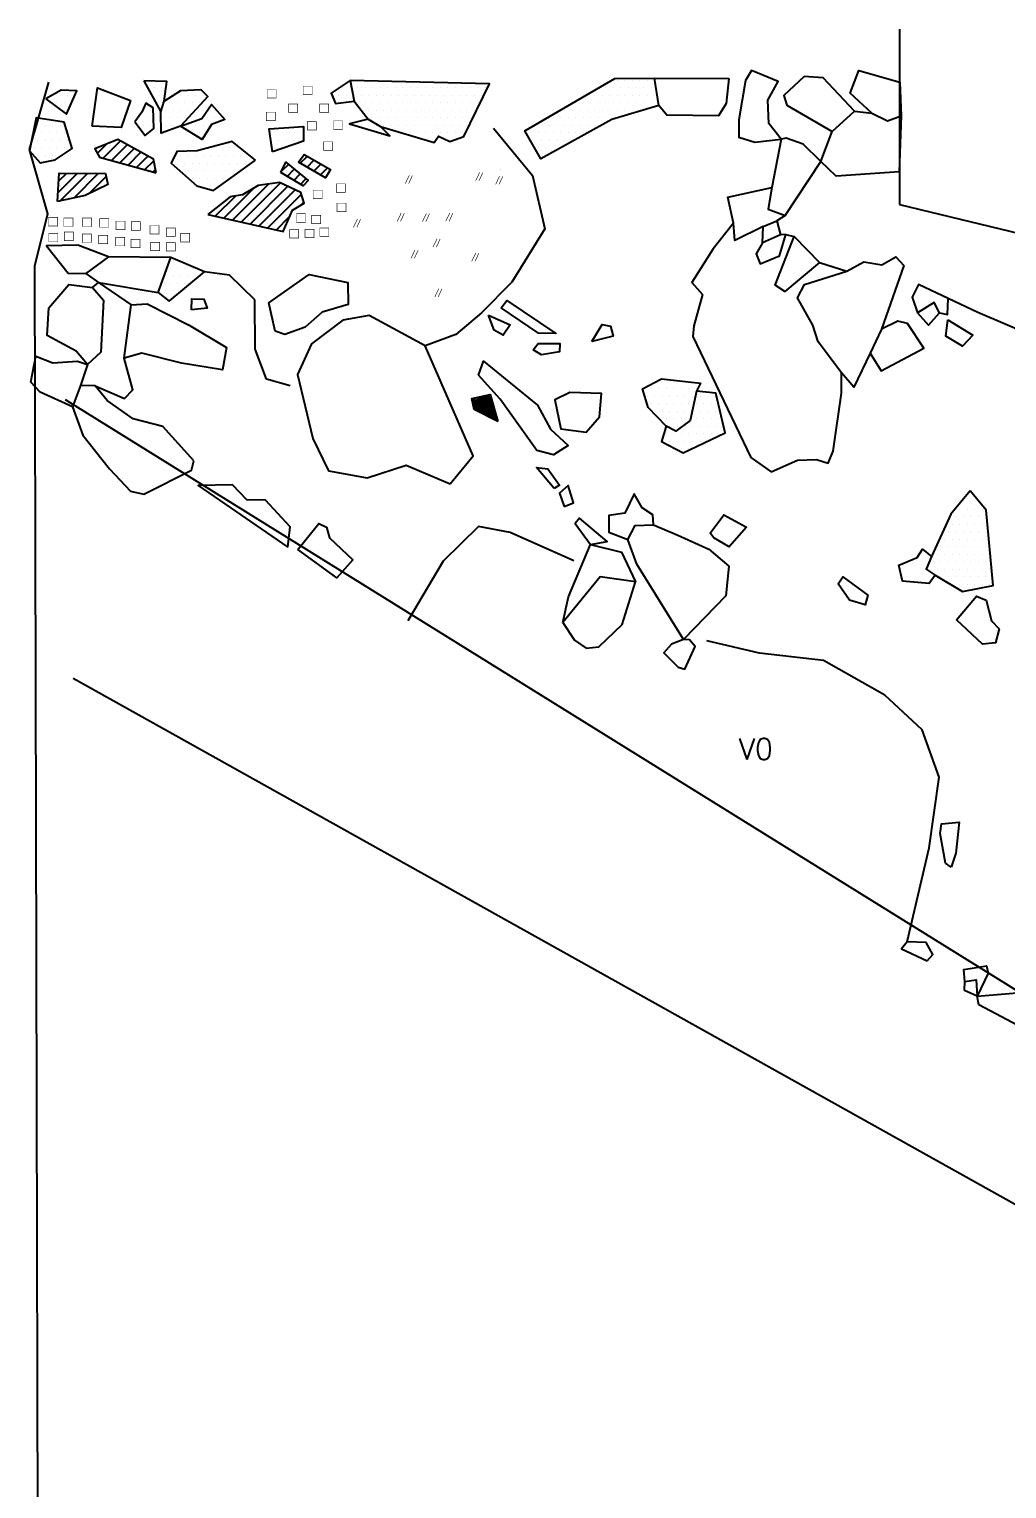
# Model space of a CAD drawing. Header units: metres. Extents: x 3.92 to 6.4, y -23.3 to -18.92.
# Drawn here: x 3.923 to 5.547, y -21.34 to -18.915 of the extents above; entities that cross this region are included whole.
import ezdxf

# ---------------------------------------------------------------- set-up
doc = ezdxf.new("R2010")
doc.units = ezdxf.units.M
doc.header["$LTSCALE"] = 25
doc.header["$MEASUREMENT"] = 0
doc.linetypes.add('GESTRICHELT', pattern=[0.75, 0.5, -0.25])
doc.linetypes.add('STRICHPUNKTX2', pattern=[2, 1, -0.5, 0, -0.5])
doc.layers.get('0').update_dxf_attribs({"linetype": 'CONTINUOUS'})
for name, color, linetype in [('BEFUND', 1, 'CONTINUOUS'), ('BEFUND_UNSICHER', 1, 'GESTRICHELT'), ('BEFUNDSCHRAFF', 1, 'CONTINUOUS'), ('FEUER', 1, 'CONTINUOUS'), ('GRABUNGSGRENZE', 3, 'STRICHPUNKTX2'), ('KNOCHEN', 2, 'CONTINUOUS'), ('KNOCHENSCHRAFF', 2, 'CONTINUOUS'), ('STEINE', 4, 'CONTINUOUS'), ('STEINESCHRAFF', 4, 'CONTINUOUS')]:
    doc.layers.add(name, color=color, linetype=linetype)
doc.styles.get("Standard").update_dxf_attribs({"font": 'txt.shx'})

# ---------------------------------------------------------------- blocks, each defined once
blk = doc.blocks.new('HK')
at = {"layer": 'FEUER', "const_width": 0.1}
for points in [[(-0.66, -1.37), (0, 0)], [(0.52, -0.03), (-0.1, -1.37)]]:
    blk.add_lwpolyline(points, dxfattribs=at)
blk = doc.blocks.new('RL')
at = {"layer": 'FEUER', "const_width": 0.1}
blk.add_lwpolyline([(0, -1.4), (0, 0), (1.5, 0), (1.5, -1.4), (0, -1.4)], dxfattribs=at)
blk = doc.blocks.new('*X3')
at = {"color": 0}
for p, q in [((465.88, -1953.13), (466.2, -1952.81)), ((465.94, -1953.42), (466.65, -1952.71)), ((466.01, -1953.71), (467.1, -1952.62)), ((466.07, -1954.01), (467.55, -1952.52)), ((466.13, -1954.3), (468, -1952.42)), ((466.19, -1954.59), (468.45, -1952.33)), ((466.37, -1954.76), (468.9, -1952.23)), ((466.6, -1954.88), (468.98, -1952.5)), ((466.84, -1955), (469.06, -1952.78)), ((467.07, -1955.12), (469.14, -1953.06)), ((467.31, -1955.24), (469.21, -1953.33)), ((467.54, -1955.36), (469.29, -1953.61)), ((467.77, -1955.48), (469.37, -1953.89)), ((468.01, -1955.6), (469.45, -1954.16)), ((468.24, -1955.72), (469.52, -1954.44)), ((468.48, -1955.84), (469.6, -1954.72)), ((468.71, -1955.96), (469.68, -1954.99)), ((468.94, -1956.08), (469.75, -1955.27)), ((469.18, -1956.2), (469.83, -1955.55)), ((469.41, -1956.32), (469.91, -1955.82)), ((469.65, -1956.44), (469.98, -1956.1)), ((469.88, -1956.56), (470.06, -1956.38)), ((470.11, -1956.68), (470.14, -1956.65))]:
    blk.add_line(p, q, dxfattribs=at)
blk = doc.blocks.new('*X4')
at = {"color": 0}
for p, q in [((403.63, -1912.14), (405.16, -1910.61)), ((404.59, -1912.96), (407.47, -1910.07)), ((405.97, -1913.34), (408.61, -1910.7)), ((407.36, -1913.72), (409.74, -1911.33)), ((408.75, -1914.09), (410.88, -1911.96)), ((410.14, -1914.47), (412.02, -1912.6)), ((437.35, -1913.78), (438.48, -1912.65)), ((397.1, -1918.68), (400.34, -1915.44)), ((397.21, -1916.79), (398.58, -1915.43)), ((397.49, -1920.05), (402.09, -1915.45)), ((399.77, -1919.54), (403.85, -1915.46)), ((411.53, -1914.85), (413.01, -1913.37)), ((412.92, -1915.23), (413.31, -1914.84)), ((434.25, -1915.11), (435.38, -1913.99)), ((435.16, -1915.97), (436.35, -1914.78)), ((436.27, -1916.63), (437.32, -1915.57)), ((438.47, -1914.43), (439.61, -1913.29)), ((439.59, -1915.08), (440.74, -1913.92)), ((440.71, -1915.73), (441.87, -1914.56)), ((402.26, -1918.81), (405.11, -1915.97)), ((424.67, -1922.92), (429.77, -1917.83)), ((426.12, -1923.25), (432.14, -1917.23)), ((427.56, -1923.57), (434.07, -1917.06)), ((429, -1923.9), (435.28, -1917.62)), ((437.37, -1917.29), (438.3, -1916.37)), ((423.23, -1922.59), (426.62, -1919.21)), ((430.44, -1924.23), (436.49, -1918.18)), ((431.88, -1924.55), (437.53, -1918.91)), ((437.49, -1920.71), (437.93, -1920.27)), ((433.32, -1924.88), (435.63, -1922.57))]:
    blk.add_line(p, q, dxfattribs=at)
blk = doc.blocks.new('*X6')
at = {"color": 0}
for p, q in [((490, -1900), (490, -1900)), ((491.25, -1900), (491.25, -1900)), ((492.5, -1900), (492.5, -1900)), ((493.75, -1900), (493.75, -1900)), ((495, -1900), (495, -1900)), ((396.25, -1902.5), (396.25, -1902.5)), ((397.5, -1902.5), (397.5, -1902.5)), ((398.75, -1902.5), (398.75, -1902.5)), ((413.125, -1901.25), (413.125, -1901.25)), ((413.75, -1902.5), (413.75, -1902.5)), ((414.375, -1901.25), (414.375, -1901.25)), ((417.5, -1902.5), (417.5, -1902.5)), ((418.75, -1902.5), (418.75, -1902.5)), ((420, -1902.5), (420, -1902.5)), ((421.25, -1902.5), (421.25, -1902.5)), ((443.75, -1902.5), (443.75, -1902.5)), ((444.375, -1901.25), (444.375, -1901.25)), ((445, -1902.5), (445, -1902.5)), ((445.625, -1901.25), (445.625, -1901.25)), ((446.25, -1902.5), (446.25, -1902.5)), ((446.875, -1901.25), (446.875, -1901.25)), ((447.5, -1902.5), (447.5, -1902.5)), ((448.125, -1901.25), (448.125, -1901.25)), ((448.75, -1902.5), (448.75, -1902.5)), ((449.375, -1901.25), (449.375, -1901.25)), ((450, -1902.5), (450, -1902.5)), ((450.625, -1901.25), (450.625, -1901.25)), ((451.25, -1902.5), (451.25, -1902.5)), ((451.875, -1901.25), (451.875, -1901.25)), ((452.5, -1902.5), (452.5, -1902.5)), ((453.125, -1901.25), (453.125, -1901.25)), ((453.75, -1902.5), (453.75, -1902.5)), ((454.375, -1901.25), (454.375, -1901.25)), ((455, -1902.5), (455, -1902.5)), ((455.625, -1901.25), (455.625, -1901.25)), ((456.25, -1902.5), (456.25, -1902.5)), ((456.875, -1901.25), (456.875, -1901.25)), ((457.5, -1902.5), (457.5, -1902.5)), ((458.125, -1901.25), (458.125, -1901.25)), ((458.75, -1902.5), (458.75, -1902.5)), ((459.375, -1901.25), (459.375, -1901.25)), ((460, -1902.5), (460, -1902.5)), ((460.625, -1901.25), (460.625, -1901.25)), ((461.25, -1902.5), (461.25, -1902.5)), ((461.875, -1901.25), (461.875, -1901.25)), ((462.5, -1902.5), (462.5, -1902.5)), ((463.125, -1901.25), (463.125, -1901.25)), ((463.75, -1902.5), (463.75, -1902.5)), ((464.375, -1901.25), (464.375, -1901.25)), ((465, -1902.5), (465, -1902.5)), ((465.625, -1901.25), (465.625, -1901.25)), ((466.25, -1902.5), (466.25, -1902.5)), ((466.875, -1901.25), (466.875, -1901.25)), ((467.5, -1902.5), (467.5, -1902.5)), ((468.125, -1901.25), (468.125, -1901.25)), ((485, -1902.5), (485, -1902.5)), ((486.25, -1902.5), (486.25, -1902.5)), ((487.5, -1902.5), (487.5, -1902.5)), ((488.125, -1901.25), (488.125, -1901.25)), ((488.75, -1902.5), (488.75, -1902.5)), ((489.375, -1901.25), (489.375, -1901.25)), ((490, -1902.5), (490, -1902.5)), ((490.625, -1901.25), (490.625, -1901.25)), ((491.25, -1902.5), (491.25, -1902.5)), ((491.875, -1901.25), (491.875, -1901.25)), ((492.5, -1902.5), (492.5, -1902.5)), ((493.125, -1901.25), (493.125, -1901.25)), ((493.75, -1902.5), (493.75, -1902.5)), ((494.375, -1901.25), (494.375, -1901.25)), ((495, -1902.5), (495, -1902.5)), ((495.625, -1901.25), (495.625, -1901.25)), ((496.25, -1902.5), (496.25, -1902.5)), ((396.875, -1903.75), (396.875, -1903.75)), ((398.125, -1903.75), (398.125, -1903.75)), ((398.75, -1905), (398.75, -1905)), ((411.25, -1905), (411.25, -1905)), ((412.5, -1905), (412.5, -1905)), ((414.375, -1903.75), (414.375, -1903.75)), ((415, -1905), (415, -1905)), ((415.625, -1903.75), (415.625, -1903.75)), ((416.25, -1905), (416.25, -1905)), ((416.875, -1903.75), (416.875, -1903.75)), ((417.5, -1905), (417.5, -1905)), ((418.125, -1903.75), (418.125, -1903.75)), ((418.75, -1905), (418.75, -1905)), ((419.375, -1903.75), (419.375, -1903.75)), ((420.625, -1903.75), (420.625, -1903.75)), ((422.5, -1905), (422.5, -1905)), ((446.875, -1903.75), (446.875, -1903.75)), ((448.125, -1903.75), (448.125, -1903.75)), ((448.75, -1905), (448.75, -1905)), ((449.375, -1903.75), (449.375, -1903.75)), ((450, -1905), (450, -1905)), ((450.625, -1903.75), (450.625, -1903.75)), ((451.25, -1905), (451.25, -1905)), ((451.875, -1903.75), (451.875, -1903.75)), ((452.5, -1905), (452.5, -1905)), ((453.125, -1903.75), (453.125, -1903.75)), ((453.75, -1905), (453.75, -1905)), ((454.375, -1903.75), (454.375, -1903.75)), ((455, -1905), (455, -1905)), ((455.625, -1903.75), (455.625, -1903.75)), ((456.25, -1905), (456.25, -1905)), ((456.875, -1903.75), (456.875, -1903.75)), ((457.5, -1905), (457.5, -1905)), ((458.125, -1903.75), (458.125, -1903.75)), ((458.75, -1905), (458.75, -1905)), ((459.375, -1903.75), (459.375, -1903.75)), ((460, -1905), (460, -1905)), ((460.625, -1903.75), (460.625, -1903.75)), ((461.25, -1905), (461.25, -1905)), ((461.875, -1903.75), (461.875, -1903.75)), ((462.5, -1905), (462.5, -1905)), ((463.125, -1903.75), (463.125, -1903.75)), ((463.75, -1905), (463.75, -1905)), ((464.375, -1903.75), (464.375, -1903.75)), ((465, -1905), (465, -1905)), ((465.625, -1903.75), (465.625, -1903.75)), ((466.25, -1905), (466.25, -1905)), ((466.875, -1903.75), (466.875, -1903.75)), ((481.25, -1905), (481.25, -1905)), ((482.5, -1905), (482.5, -1905)), ((483.125, -1903.75), (483.125, -1903.75)), ((483.75, -1905), (483.75, -1905)), ((484.375, -1903.75), (484.375, -1903.75)), ((485, -1905), (485, -1905)), ((485.625, -1903.75), (485.625, -1903.75)), ((486.25, -1905), (486.25, -1905)), ((486.875, -1903.75), (486.875, -1903.75)), ((487.5, -1905), (487.5, -1905)), ((488.125, -1903.75), (488.125, -1903.75)), ((488.75, -1905), (488.75, -1905)), ((489.375, -1903.75), (489.375, -1903.75)), ((490, -1905), (490, -1905)), ((490.625, -1903.75), (490.625, -1903.75)), ((491.25, -1905), (491.25, -1905)), ((491.875, -1903.75), (491.875, -1903.75)), ((492.5, -1905), (492.5, -1905)), ((493.125, -1903.75), (493.125, -1903.75)), ((493.75, -1905), (493.75, -1905)), ((494.375, -1903.75), (494.375, -1903.75)), ((495.625, -1903.75), (495.625, -1903.75)), ((393.75, -1907.5), (393.75, -1907.5)), ((395, -1907.5), (395, -1907.5)), ((396.25, -1907.5), (396.25, -1907.5)), ((397.5, -1907.5), (397.5, -1907.5)), ((410.625, -1906.25), (410.625, -1906.25)), ((411.25, -1907.5), (411.25, -1907.5)), ((411.875, -1906.25), (411.875, -1906.25)), ((412.5, -1907.5), (412.5, -1907.5)), ((414.375, -1906.25), (414.375, -1906.25)), ((415, -1907.5), (415, -1907.5)), ((415.625, -1906.25), (415.625, -1906.25)), ((416.25, -1907.5), (416.25, -1907.5)), ((416.875, -1906.25), (416.875, -1906.25)), ((417.5, -1907.5), (417.5, -1907.5)), ((418.125, -1906.25), (418.125, -1906.25)), ((418.75, -1907.5), (418.75, -1907.5)), ((420, -1907.5), (420, -1907.5)), ((421.25, -1907.5), (421.25, -1907.5)), ((421.875, -1906.25), (421.875, -1906.25)), ((423.125, -1906.25), (423.125, -1906.25)), ((424.375, -1906.25), (424.375, -1906.25)), ((447.5, -1907.5), (447.5, -1907.5)), ((448.75, -1907.5), (448.75, -1907.5)), ((449.375, -1906.25), (449.375, -1906.25)), ((450, -1907.5), (450, -1907.5)), ((450.625, -1906.25), (450.625, -1906.25)), ((451.25, -1907.5), (451.25, -1907.5)), ((451.875, -1906.25), (451.875, -1906.25)), ((452.5, -1907.5), (452.5, -1907.5)), ((453.125, -1906.25), (453.125, -1906.25)), ((453.75, -1907.5), (453.75, -1907.5)), ((454.375, -1906.25), (454.375, -1906.25)), ((455, -1907.5), (455, -1907.5)), ((455.625, -1906.25), (455.625, -1906.25)), ((456.25, -1907.5), (456.25, -1907.5)), ((456.875, -1906.25), (456.875, -1906.25)), ((457.5, -1907.5), (457.5, -1907.5)), ((458.125, -1906.25), (458.125, -1906.25)), ((458.75, -1907.5), (458.75, -1907.5)), ((459.375, -1906.25), (459.375, -1906.25)), ((460, -1907.5), (460, -1907.5)), ((460.625, -1906.25), (460.625, -1906.25)), ((461.25, -1907.5), (461.25, -1907.5)), ((461.875, -1906.25), (461.875, -1906.25)), ((462.5, -1907.5), (462.5, -1907.5)), ((463.125, -1906.25), (463.125, -1906.25)), ((463.75, -1907.5), (463.75, -1907.5)), ((464.375, -1906.25), (464.375, -1906.25)), ((465, -1907.5), (465, -1907.5)), ((465.625, -1906.25), (465.625, -1906.25)), ((476.25, -1907.5), (476.25, -1907.5)), ((477.5, -1907.5), (477.5, -1907.5)), ((478.75, -1907.5), (478.75, -1907.5)), ((479.375, -1906.25), (479.375, -1906.25)), ((480, -1907.5), (480, -1907.5)), ((480.625, -1906.25), (480.625, -1906.25)), ((481.25, -1907.5), (481.25, -1907.5)), ((481.875, -1906.25), (481.875, -1906.25)), ((482.5, -1907.5), (482.5, -1907.5)), ((483.125, -1906.25), (483.125, -1906.25)), ((483.75, -1907.5), (483.75, -1907.5)), ((484.375, -1906.25), (484.375, -1906.25)), ((485, -1907.5), (485, -1907.5)), ((485.625, -1906.25), (485.625, -1906.25)), ((486.25, -1907.5), (486.25, -1907.5)), ((486.875, -1906.25), (486.875, -1906.25)), ((488.125, -1906.25), (488.125, -1906.25)), ((489.375, -1906.25), (489.375, -1906.25)), ((393.125, -1908.75), (393.125, -1908.75)), ((393.75, -1910), (393.75, -1910)), ((394.375, -1908.75), (394.375, -1908.75)), ((395, -1910), (395, -1910)), ((395.625, -1908.75), (395.625, -1908.75)), ((396.25, -1910), (396.25, -1910)), ((396.875, -1908.75), (396.875, -1908.75)), ((397.5, -1910), (397.5, -1910)), ((398.125, -1908.75), (398.125, -1908.75)), ((398.75, -1910), (398.75, -1910)), ((411.875, -1908.75), (411.875, -1908.75)), ((414.375, -1908.75), (414.375, -1908.75)), ((419.375, -1908.75), (419.375, -1908.75)), ((420.625, -1908.75), (420.625, -1908.75)), ((432.5, -1910), (432.5, -1910)), ((433.125, -1908.75), (433.125, -1908.75)), ((433.75, -1910), (433.75, -1910)), ((434.375, -1908.75), (434.375, -1908.75)), ((435, -1910), (435, -1910)), ((435.625, -1908.75), (435.625, -1908.75)), ((436.25, -1910), (436.25, -1910)), ((436.875, -1908.75), (436.875, -1908.75)), ((437.5, -1910), (437.5, -1910)), ((454.375, -1908.75), (454.375, -1908.75)), ((455.625, -1908.75), (455.625, -1908.75)), ((456.875, -1908.75), (456.875, -1908.75)), ((458.125, -1908.75), (458.125, -1908.75)), ((458.75, -1910), (458.75, -1910)), ((459.375, -1908.75), (459.375, -1908.75)), ((460.625, -1908.75), (460.625, -1908.75)), ((461.875, -1908.75), (461.875, -1908.75)), ((462.5, -1910), (462.5, -1910)), ((463.125, -1908.75), (463.125, -1908.75)), ((464.375, -1908.75), (464.375, -1908.75)), ((475.625, -1908.75), (475.625, -1908.75)), ((476.25, -1910), (476.25, -1910)), ((476.875, -1908.75), (476.875, -1908.75)), ((477.5, -1910), (477.5, -1910)), ((478.125, -1908.75), (478.125, -1908.75)), ((478.75, -1910), (478.75, -1910)), ((479.375, -1908.75), (479.375, -1908.75)), ((480, -1910), (480, -1910)), ((480.625, -1908.75), (480.625, -1908.75)), ((481.25, -1910), (481.25, -1910)), ((481.875, -1908.75), (481.875, -1908.75)), ((482.5, -1910), (482.5, -1910)), ((483.125, -1908.75), (483.125, -1908.75)), ((484.375, -1908.75), (484.375, -1908.75)), ((393.125, -1911.25), (393.125, -1911.25)), ((393.75, -1912.5), (393.75, -1912.5)), ((394.375, -1911.25), (394.375, -1911.25)), ((395, -1912.5), (395, -1912.5)), ((395.625, -1911.25), (395.625, -1911.25)), ((396.25, -1912.5), (396.25, -1912.5)), ((396.875, -1911.25), (396.875, -1911.25)), ((397.5, -1912.5), (397.5, -1912.5)), ((398.125, -1911.25), (398.125, -1911.25)), ((399.375, -1911.25), (399.375, -1911.25)), ((404.375, -1911.25), (404.375, -1911.25)), ((405, -1912.5), (405, -1912.5)), ((405.625, -1911.25), (405.625, -1911.25)), ((406.25, -1912.5), (406.25, -1912.5)), ((406.875, -1911.25), (406.875, -1911.25)), ((407.5, -1912.5), (407.5, -1912.5)), ((408.125, -1911.25), (408.125, -1911.25)), ((408.75, -1912.5), (408.75, -1912.5)), ((409.375, -1911.25), (409.375, -1911.25)), ((410, -1912.5), (410, -1912.5)), ((411.25, -1912.5), (411.25, -1912.5)), ((417.5, -1912.5), (417.5, -1912.5)), ((418.75, -1912.5), (418.75, -1912.5)), ((420, -1912.5), (420, -1912.5)), ((421.25, -1912.5), (421.25, -1912.5)), ((422.5, -1912.5), (422.5, -1912.5)), ((423.125, -1911.25), (423.125, -1911.25)), ((423.75, -1912.5), (423.75, -1912.5)), ((424.375, -1911.25), (424.375, -1911.25)), ((425, -1912.5), (425, -1912.5)), ((425.625, -1911.25), (425.625, -1911.25)), ((426.25, -1912.5), (426.25, -1912.5)), ((426.875, -1911.25), (426.875, -1911.25)), ((427.5, -1912.5), (427.5, -1912.5)), ((428.75, -1912.5), (428.75, -1912.5)), ((433.125, -1911.25), (433.125, -1911.25)), ((434.375, -1911.25), (434.375, -1911.25)), ((476.875, -1911.25), (476.875, -1911.25)), ((477.5, -1912.5), (477.5, -1912.5)), ((478.125, -1911.25), (478.125, -1911.25)), ((479.375, -1911.25), (479.375, -1911.25)), ((408.125, -1913.75), (408.125, -1913.75)), ((409.375, -1913.75), (409.375, -1913.75)), ((410.625, -1913.75), (410.625, -1913.75)), ((411.875, -1913.75), (411.875, -1913.75)), ((412.5, -1915), (412.5, -1915)), ((416.875, -1913.75), (416.875, -1913.75)), ((417.5, -1915), (417.5, -1915)), ((418.125, -1913.75), (418.125, -1913.75)), ((418.75, -1915), (418.75, -1915)), ((419.375, -1913.75), (419.375, -1913.75)), ((420, -1915), (420, -1915)), ((420.625, -1913.75), (420.625, -1913.75)), ((421.25, -1915), (421.25, -1915)), ((421.875, -1913.75), (421.875, -1913.75)), ((422.5, -1915), (422.5, -1915)), ((423.125, -1913.75), (423.125, -1913.75)), ((423.75, -1915), (423.75, -1915)), ((424.375, -1913.75), (424.375, -1913.75)), ((425, -1915), (425, -1915)), ((425.625, -1913.75), (425.625, -1913.75)), ((426.25, -1915), (426.25, -1915)), ((426.875, -1913.75), (426.875, -1913.75)), ((427.5, -1915), (427.5, -1915)), ((428.125, -1913.75), (428.125, -1913.75)), ((435, -1915), (435, -1915)), ((436.25, -1915), (436.25, -1915)), ((438.125, -1913.75), (438.125, -1913.75)), ((439.375, -1913.75), (439.375, -1913.75)), ((440, -1915), (440, -1915)), ((441.25, -1915), (441.25, -1915)), ((397.5, -1917.5), (397.5, -1917.5)), ((398.125, -1916.25), (398.125, -1916.25)), ((398.75, -1917.5), (398.75, -1917.5)), ((399.375, -1916.25), (399.375, -1916.25)), ((400, -1917.5), (400, -1917.5)), ((400.625, -1916.25), (400.625, -1916.25)), ((401.25, -1917.5), (401.25, -1917.5)), ((401.875, -1916.25), (401.875, -1916.25)), ((402.5, -1917.5), (402.5, -1917.5)), ((403.125, -1916.25), (403.125, -1916.25)), ((403.75, -1917.5), (403.75, -1917.5)), ((404.375, -1916.25), (404.375, -1916.25)), ((419.375, -1916.25), (419.375, -1916.25)), ((420.625, -1916.25), (420.625, -1916.25)), ((421.25, -1917.5), (421.25, -1917.5)), ((421.875, -1916.25), (421.875, -1916.25)), ((422.5, -1917.5), (422.5, -1917.5)), ((423.125, -1916.25), (423.125, -1916.25)), ((423.75, -1917.5), (423.75, -1917.5)), ((424.375, -1916.25), (424.375, -1916.25)), ((425.625, -1916.25), (425.625, -1916.25)), ((431.25, -1917.5), (431.25, -1917.5)), ((432.5, -1917.5), (432.5, -1917.5)), ((433.75, -1917.5), (433.75, -1917.5)), ((435, -1917.5), (435, -1917.5)), ((436.875, -1916.25), (436.875, -1916.25)), ((438.125, -1916.25), (438.125, -1916.25)), ((397.5, -1920), (397.5, -1920)), ((398.125, -1918.75), (398.125, -1918.75)), ((399.375, -1918.75), (399.375, -1918.75)), ((400.625, -1918.75), (400.625, -1918.75)), ((401.875, -1918.75), (401.875, -1918.75)), ((425, -1920), (425, -1920)), ((426.25, -1920), (426.25, -1920)), ((427.5, -1920), (427.5, -1920)), ((428.75, -1920), (428.75, -1920)), ((429.375, -1918.75), (429.375, -1918.75)), ((430, -1920), (430, -1920)), ((430.625, -1918.75), (430.625, -1918.75)), ((431.25, -1920), (431.25, -1920)), ((431.875, -1918.75), (431.875, -1918.75)), ((432.5, -1920), (432.5, -1920)), ((433.125, -1918.75), (433.125, -1918.75)), ((433.75, -1920), (433.75, -1920)), ((434.375, -1918.75), (434.375, -1918.75)), ((435, -1920), (435, -1920)), ((435.625, -1918.75), (435.625, -1918.75)), ((436.25, -1920), (436.25, -1920)), ((436.875, -1918.75), (436.875, -1918.75)), ((437.5, -1920), (437.5, -1920)), ((423.75, -1922.5), (423.75, -1922.5)), ((424.375, -1921.25), (424.375, -1921.25)), ((425, -1922.5), (425, -1922.5)), ((425.625, -1921.25), (425.625, -1921.25)), ((426.25, -1922.5), (426.25, -1922.5)), ((426.875, -1921.25), (426.875, -1921.25)), ((427.5, -1922.5), (427.5, -1922.5)), ((428.125, -1921.25), (428.125, -1921.25)), ((428.75, -1922.5), (428.75, -1922.5)), ((429.375, -1921.25), (429.375, -1921.25)), ((430, -1922.5), (430, -1922.5)), ((430.625, -1921.25), (430.625, -1921.25)), ((431.25, -1922.5), (431.25, -1922.5)), ((431.875, -1921.25), (431.875, -1921.25)), ((432.5, -1922.5), (432.5, -1922.5)), ((433.125, -1921.25), (433.125, -1921.25)), ((433.75, -1922.5), (433.75, -1922.5)), ((434.375, -1921.25), (434.375, -1921.25)), ((435, -1922.5), (435, -1922.5)), ((435.625, -1921.25), (435.625, -1921.25)), ((429.375, -1923.75), (429.375, -1923.75)), ((430.625, -1923.75), (430.625, -1923.75)), ((431.875, -1923.75), (431.875, -1923.75)), ((433.125, -1923.75), (433.125, -1923.75)), ((434.375, -1923.75), (434.375, -1923.75)), ((416.25, -1930), (416.25, -1930)), ((415, -1932.5), (415, -1932.5)), ((415.625, -1931.25), (415.625, -1931.25)), ((416.25, -1932.5), (416.25, -1932.5)), ((416.875, -1931.25), (416.875, -1931.25)), ((417.5, -1932.5), (417.5, -1932.5)), ((418.125, -1931.25), (418.125, -1931.25)), ((418.75, -1932.5), (418.75, -1932.5)), ((419.375, -1931.25), (419.375, -1931.25)), ((420, -1932.5), (420, -1932.5)), ((414.375, -1933.75), (414.375, -1933.75)), ((415.625, -1933.75), (415.625, -1933.75)), ((416.875, -1933.75), (416.875, -1933.75)), ((418.125, -1933.75), (418.125, -1933.75)), ((415, -1935), (415, -1935)), ((415.625, -1936.25), (415.625, -1936.25)), ((416.25, -1935), (416.25, -1935)), ((417.5, -1935), (417.5, -1935)), ((494.375, -1951.25), (494.375, -1951.25)), ((495.625, -1951.25), (495.625, -1951.25)), ((496.875, -1951.25), (496.875, -1951.25)), ((497.5, -1950), (497.5, -1950)), ((498.125, -1951.25), (498.125, -1951.25)), ((498.75, -1950), (498.75, -1950)), ((499.375, -1951.25), (499.375, -1951.25)), ((500, -1950), (500, -1950)), ((500.625, -1951.25), (500.625, -1951.25)), ((501.875, -1951.25), (501.875, -1951.25)), ((503.125, -1951.25), (503.125, -1951.25)), ((495, -1952.5), (495, -1952.5)), ((495.625, -1953.75), (495.625, -1953.75)), ((496.25, -1952.5), (496.25, -1952.5)), ((496.875, -1953.75), (496.875, -1953.75)), ((497.5, -1952.5), (497.5, -1952.5)), ((498.125, -1953.75), (498.125, -1953.75)), ((498.75, -1952.5), (498.75, -1952.5)), ((499.375, -1953.75), (499.375, -1953.75)), ((500, -1952.5), (500, -1952.5)), ((500.625, -1953.75), (500.625, -1953.75)), ((501.25, -1952.5), (501.25, -1952.5)), ((501.875, -1953.75), (501.875, -1953.75)), ((502.5, -1952.5), (502.5, -1952.5)), ((503.125, -1953.75), (503.125, -1953.75)), ((503.75, -1952.5), (503.75, -1952.5)), ((504.375, -1953.75), (504.375, -1953.75)), ((505, -1952.5), (505, -1952.5)), ((505.625, -1953.75), (505.625, -1953.75)), ((506.25, -1952.5), (506.25, -1952.5)), ((496.25, -1955), (496.25, -1955)), ((497.5, -1955), (497.5, -1955)), ((498.125, -1956.25), (498.125, -1956.25)), ((498.75, -1955), (498.75, -1955)), ((499.375, -1956.25), (499.375, -1956.25)), ((500, -1955), (500, -1955)), ((500.625, -1956.25), (500.625, -1956.25)), ((501.25, -1955), (501.25, -1955)), ((501.875, -1956.25), (501.875, -1956.25)), ((502.5, -1955), (502.5, -1955)), ((503.125, -1956.25), (503.125, -1956.25)), ((503.75, -1955), (503.75, -1955)), ((504.375, -1956.25), (504.375, -1956.25)), ((505, -1955), (505, -1955)), ((505.625, -1956.25), (505.625, -1956.25)), ((506.25, -1955), (506.25, -1955)), ((506.875, -1956.25), (506.875, -1956.25)), ((498.125, -1958.75), (498.125, -1958.75)), ((498.75, -1957.5), (498.75, -1957.5)), ((499.375, -1958.75), (499.375, -1958.75)), ((500, -1957.5), (500, -1957.5)), ((500.625, -1958.75), (500.625, -1958.75)), ((501.25, -1957.5), (501.25, -1957.5)), ((501.875, -1958.75), (501.875, -1958.75)), ((502.5, -1957.5), (502.5, -1957.5)), ((503.125, -1958.75), (503.125, -1958.75)), ((503.75, -1957.5), (503.75, -1957.5)), ((504.375, -1958.75), (504.375, -1958.75)), ((505, -1957.5), (505, -1957.5)), ((505.625, -1958.75), (505.625, -1958.75)), ((506.25, -1957.5), (506.25, -1957.5)), ((506.875, -1958.75), (506.875, -1958.75)), ((507.5, -1957.5), (507.5, -1957.5)), ((497.5, -1960), (497.5, -1960)), ((498.75, -1960), (498.75, -1960)), ((500, -1960), (500, -1960)), ((500.625, -1961.25), (500.625, -1961.25)), ((501.25, -1960), (501.25, -1960)), ((501.875, -1961.25), (501.875, -1961.25)), ((502.5, -1960), (502.5, -1960)), ((503.75, -1960), (503.75, -1960)), ((546.875, -1971.25), (546.875, -1971.25)), ((547.5, -1970), (547.5, -1970)), ((548.125, -1971.25), (548.125, -1971.25)), ((548.75, -1970), (548.75, -1970)), ((549.375, -1971.25), (549.375, -1971.25)), ((550, -1970), (550, -1970)), ((550.625, -1971.25), (550.625, -1971.25)), ((545.625, -1973.75), (545.625, -1973.75)), ((546.25, -1972.5), (546.25, -1972.5)), ((546.875, -1973.75), (546.875, -1973.75)), ((547.5, -1972.5), (547.5, -1972.5)), ((548.125, -1973.75), (548.125, -1973.75)), ((548.75, -1972.5), (548.75, -1972.5)), ((549.375, -1973.75), (549.375, -1973.75)), ((550, -1972.5), (550, -1972.5)), ((550.625, -1973.75), (550.625, -1973.75)), ((551.25, -1972.5), (551.25, -1972.5)), ((545, -1975), (545, -1975)), ((546.25, -1975), (546.25, -1975)), ((547.5, -1975), (547.5, -1975)), ((548.75, -1975), (548.75, -1975)), ((550, -1975), (550, -1975)), ((551.25, -1975), (551.25, -1975)), ((543.75, -1977.5), (543.75, -1977.5)), ((544.375, -1976.25), (544.375, -1976.25)), ((545, -1977.5), (545, -1977.5)), ((545.625, -1976.25), (545.625, -1976.25)), ((546.25, -1977.5), (546.25, -1977.5)), ((546.875, -1976.25), (546.875, -1976.25)), ((547.5, -1977.5), (547.5, -1977.5)), ((548.125, -1976.25), (548.125, -1976.25)), ((548.75, -1977.5), (548.75, -1977.5)), ((549.375, -1976.25), (549.375, -1976.25)), ((550, -1977.5), (550, -1977.5)), ((550.625, -1976.25), (550.625, -1976.25)), ((551.25, -1977.5), (551.25, -1977.5)), ((542.5, -1980), (542.5, -1980)), ((543.125, -1978.75), (543.125, -1978.75)), ((543.75, -1980), (543.75, -1980)), ((544.375, -1978.75), (544.375, -1978.75)), ((545, -1980), (545, -1980)), ((545.625, -1978.75), (545.625, -1978.75)), ((546.25, -1980), (546.25, -1980)), ((546.875, -1978.75), (546.875, -1978.75)), ((547.5, -1980), (547.5, -1980)), ((548.125, -1978.75), (548.125, -1978.75)), ((548.75, -1980), (548.75, -1980)), ((549.375, -1978.75), (549.375, -1978.75)), ((550, -1980), (550, -1980)), ((550.625, -1978.75), (550.625, -1978.75)), ((551.25, -1980), (551.25, -1980)), ((551.875, -1978.75), (551.875, -1978.75)), ((541.875, -1981.25), (541.875, -1981.25)), ((543.125, -1981.25), (543.125, -1981.25)), ((543.75, -1982.5), (543.75, -1982.5)), ((544.375, -1981.25), (544.375, -1981.25)), ((545, -1982.5), (545, -1982.5)), ((545.625, -1981.25), (545.625, -1981.25)), ((546.25, -1982.5), (546.25, -1982.5)), ((546.875, -1981.25), (546.875, -1981.25)), ((547.5, -1982.5), (547.5, -1982.5)), ((548.125, -1981.25), (548.125, -1981.25)), ((548.75, -1982.5), (548.75, -1982.5)), ((549.375, -1981.25), (549.375, -1981.25)), ((550, -1982.5), (550, -1982.5)), ((550.625, -1981.25), (550.625, -1981.25)), ((551.25, -1982.5), (551.25, -1982.5)), ((551.875, -1981.25), (551.875, -1981.25)), ((545.625, -1983.75), (545.625, -1983.75)), ((546.875, -1983.75), (546.875, -1983.75)), ((548.125, -1983.75), (548.125, -1983.75)), ((549.375, -1983.75), (549.375, -1983.75)), ((550.625, -1983.75), (550.625, -1983.75)), ((551.875, -1983.75), (551.875, -1983.75))]:
    blk.add_line(p, q, dxfattribs=at)

msp = doc.modelspace()

# ---------------------------------------------------------------- linework, layer by layer
at = {"layer": 'BEFUND'}
for points in [[(5.8728, -20.7156), (6.1356, -20.2021), (6.2548, -19.9926), (6.2771, -19.8114), (6.2529, -19.688), (6.1425, -19.5905), (6.0084, -19.5293), (5.9445, -19.5097), (5.7337, -19.4863), (5.4988, -19.386), (5.4498, -19.3626)], [(4.8278, -19.7984), (4.722, -19.7515), (4.6696, -19.7413), (4.6109, -19.7989), (4.5524, -19.8983)], [(5.3817, -20.4313), (5.4183, -20.2749), (5.4348, -20.1578), (5.4067, -20.0792), (5.3445, -20.0214), (5.2425, -19.9639), (5.1361, -19.9517), (5.0487, -19.9311)]]:
    msp.add_lwpolyline(points, dxfattribs=at)
at = {"layer": 'BEFUND_UNSICHER', "flags": 128}
for points in [[(4.6943, -19.0795), (4.7592, -19.1583), (4.7795, -19.247), (4.7252, -19.3352), (4.6743, -19.3863), (4.6318, -19.4222), (4.5809, -19.4412)], [(4.3567, -19.5079), (4.3176, -19.4964), (4.2986, -19.4466), (4.2981, -19.3649), (4.256, -19.3238), (4.2143, -19.318)]]:
    msp.add_lwpolyline(points, dxfattribs=at)
at = {"layer": 'GRABUNGSGRENZE', "flags": 128}
for points in [[(5.3689, -18.9152), (5.369, -19.2065), (5.9978, -19.3592), (6.3987, -19.6101)], [(3.9554, -19.0034), (3.9232, -19.115), (3.9534, -19.2217), (3.9323, -19.3091), (3.94, -22.8895), (5.6098, -22.899), (5.6375, -23.2975)], [(3.9965, -19.9935), (6.3293, -21.2961), (6.3345, -20.9911), (3.9833, -19.531)]]:
    msp.add_lwpolyline(points, dxfattribs=at)
at = {"layer": 'KNOCHEN'}
msp.add_lwpolyline([(4.7015, -19.5669), (4.6621, -19.5468), (4.6583, -19.5289), (4.6891, -19.5223), (4.7015, -19.5669)], dxfattribs=at)
at = {"layer": 'STEINE'}
for points in [[(5.1726, -19.0977), (5.1517, -19.0718), (5.1503, -19.033), (5.1673, -19.0022), (5.1232, -18.984), (5.1132, -19.0002), (5.1018, -19.0658), (5.1022, -19.0943), (5.1286, -19.103), (5.1726, -19.0977)], [(5.3229, -19.0546), (5.2868, -19.0213), (5.3013, -18.9838), (5.3693, -19.0029), (5.3718, -19.0591)], [(4.1136, -19.0007), (4.1418, -19.0523), (4.1472, -19.0345), (4.1519, -19.002), (4.1136, -19.0007)], [(4.4565, -19.0006), (4.425, -19.0214), (4.4323, -19.0384), (4.463, -19.0349)], [(4.4565, -19.0006), (4.463, -19.0349), (4.4864, -19.0644), (4.5066, -19.077), (4.5959, -19.1032), (4.6033, -19.0931), (4.622, -19.1016), (4.6451, -19.0934), (4.6881, -19.0059), (4.4565, -19.0006)], [(4.969, -19.0418), (4.891, -19.0654), (4.773, -19.1305), (4.7463, -19.0841), (4.8959, -18.9971), (4.9617, -18.9963)], [(5.0852, -18.9971), (5.0808, -19.0388), (5.0682, -19.059), (4.9825, -19.0579), (4.969, -19.0418), (4.9617, -18.9963), (5.0852, -18.9971)], [(5.2939, -19.0515), (5.2419, -18.9959), (5.2103, -18.9938), (5.1765, -19.0253), (5.1818, -19.0412), (5.257, -19.085)], [(3.9508, -19.0308), (3.985, -19.0565), (4.0026, -19.0175), (3.9766, -19.0165), (3.9508, -19.0308)], [(4.028, -19.0762), (4.0369, -19.0126), (4.0916, -19.0335), (4.076, -19.0786), (4.028, -19.0762)], [(4.1472, -19.0345), (4.1751, -19.0172), (4.2083, -19.0153), (4.2198, -19.0272), (4.1745, -19.0764), (4.1426, -19.088), (4.1418, -19.0523)], [(4.0986, -19.0688), (4.116, -19.0916), (4.13, -19.0801), (4.1291, -19.0459), (4.117, -19.0381), (4.1106, -19.0532), (4.0986, -19.0688)], [(4.1745, -19.0764), (4.2099, -19.0638), (4.2262, -19.0401), (4.2482, -19.065), (4.2261, -19.0733), (4.2103, -19.0985), (4.1745, -19.0764)], [(5.3685, -19.1519), (5.2638, -19.1591), (5.2382, -19.1347), (5.257, -19.085), (5.2939, -19.0515), (5.3229, -19.0546), (5.3492, -19.0674), (5.3718, -19.0591), (5.3685, -19.1519)], [(3.9412, -19.1373), (3.9663, -19.1322), (3.9947, -19.1133), (3.9812, -19.0697), (3.9349, -19.0622), (3.9237, -19.1171), (3.9412, -19.1373)], [(4.3272, -19.1191), (4.3218, -19.0807), (4.3786, -19.0766), (4.3786, -19.1011), (4.3272, -19.1191)], [(4.4864, -19.0644), (4.4552, -19.0725), (4.5222, -19.0921), (4.5066, -19.077)], [(4.1342, -19.1537), (4.1296, -19.1311), (4.0705, -19.0984), (4.0324, -19.114), (4.0398, -19.1279), (4.1342, -19.1537)], [(4.2989, -19.1328), (4.2602, -19.1015), (4.2023, -19.1172), (4.1686, -19.1186), (4.159, -19.1378), (4.2017, -19.1754), (4.2296, -19.183), (4.2989, -19.1328)], [(5.1726, -19.0977), (5.1568, -19.178), (5.151, -19.2141), (5.1789, -19.2244), (5.2382, -19.1347), (5.2087, -19.106), (5.1808, -19.0963), (5.1726, -19.0977)], [(4.3708, -19.1362), (4.3797, -19.1236), (4.4236, -19.1484), (4.4152, -19.162), (4.3708, -19.1362)], [(3.9701, -19.2016), (3.973, -19.1542), (4.05, -19.1547), (4.0538, -19.1731), (4.0162, -19.1913), (3.9701, -19.2016)], [(4.3414, -19.1535), (4.3494, -19.1363), (4.3866, -19.1666), (4.3782, -19.1756), (4.3414, -19.1535)], [(4.2202, -19.2232), (4.3452, -19.2515), (4.3606, -19.2156), (4.3797, -19.2042), (4.3745, -19.1863), (4.339, -19.1698), (4.3038, -19.1747), (4.2774, -19.1901), (4.257, -19.1938), (4.2202, -19.2232)], [(5.1423, -19.2431), (5.0954, -19.2662), (5.0929, -19.2375), (5.084, -19.194), (5.1568, -19.178)], [(5.1789, -19.2244), (5.1654, -19.2338)], [(5.0929, -19.2375), (5.0595, -19.2798), (5.0242, -19.3357), (5.0417, -19.356), (5.0275, -19.4078), (5.0256, -19.4256), (5.1218, -19.6269), (5.1556, -19.6505), (5.1993, -19.6309), (5.231, -19.63), (5.2502, -19.6359), (5.2588, -19.6162), (5.2728, -19.52), (5.2724, -19.4863)], [(5.1413, -19.2701), (5.1423, -19.2431), (5.1654, -19.2338), (5.1711, -19.2569)], [(4.0551, -19.2935), (4.0039, -19.2737), (3.9518, -19.2753), (3.9877, -19.3203), (4.0173, -19.3209)], [(5.1413, -19.2701), (5.1307, -19.2883), (5.1376, -19.3047), (5.1695, -19.2915), (5.1803, -19.2565), (5.1711, -19.2569), (5.1413, -19.2701)], [(5.194, -19.2593), (5.2361, -19.303), (5.1785, -19.3509), (5.1624, -19.3404), (5.194, -19.2593)], [(5.1803, -19.2565), (5.194, -19.2593)], [(4.0551, -19.2935), (4.0173, -19.3209), (4.0385, -19.3361), (4.1376, -19.3527), (4.1586, -19.2945), (4.0551, -19.2935)], [(4.1376, -19.3527), (4.1557, -19.3669), (4.2143, -19.318), (4.1586, -19.2945)], [(5.2724, -19.4863), (5.2336, -19.4346), (5.2249, -19.4069), (5.1993, -19.3615), (5.2109, -19.3393), (5.2812, -19.3171), (5.3096, -19.3018), (5.3396, -19.3065), (5.3628, -19.2936), (5.3763, -19.3077), (5.3391, -19.4136), (5.32, -19.4531), (5.2929, -19.5097), (5.2724, -19.4863)], [(4.3319, -19.4166), (4.3215, -19.3695), (4.3882, -19.3228), (4.4523, -19.3357), (4.4531, -19.3725), (4.41, -19.3854), (4.3815, -19.4104), (4.3476, -19.4225), (4.3319, -19.4166)], [(5.2361, -19.303), (5.2812, -19.3171)], [(4.0201, -19.472), (4.0011, -19.4502), (3.9531, -19.4238), (3.956, -19.3779), (3.9889, -19.3392), (4.0286, -19.3441), (4.0466, -19.3653), (4.0424, -19.4515), (4.0201, -19.472)], [(4.0286, -19.3441), (4.0385, -19.3361), (4.0924, -19.3728)], [(5.4356, -19.3863), (5.4488, -19.3891), (5.4498, -19.3626), (5.4002, -19.3393), (5.3901, -19.3605), (5.3988, -19.3862)], [(4.081, -19.4619), (4.0924, -19.3728), (4.1194, -19.3713), (4.1887, -19.4068), (4.2512, -19.4437), (4.2444, -19.4808), (4.1763, -19.4698), (4.1102, -19.4533), (4.081, -19.4619)], [(4.1927, -19.3813), (4.1936, -19.363), (4.2135, -19.3639), (4.2188, -19.3788), (4.1927, -19.3813)], [(4.7071, -19.3783), (4.7165, -19.3657), (4.7981, -19.4208), (4.7981, -19.4208), (4.7691, -19.4202), (4.7071, -19.3783)], [(5.3988, -19.3862), (5.4173, -19.4069), (5.4356, -19.3863), (5.4262, -19.3693), (5.3988, -19.3862)], [(4.6225, -19.6706), (4.6606, -19.6238), (4.5809, -19.4412), (4.488, -19.391), (4.4444, -19.3988), (4.3922, -19.4381), (4.3688, -19.4887), (4.3943, -19.5953), (4.4203, -19.6489), (4.4849, -19.6603), (4.5496, -19.6396), (4.6225, -19.6706)], [(4.6859, -19.3901), (4.7219, -19.4061), (4.7108, -19.4232), (4.6957, -19.4153), (4.6859, -19.3901)], [(5.4491, -19.3978), (5.4905, -19.4236), (5.4738, -19.4417), (5.446, -19.4253), (5.4491, -19.3978)], [(4.8576, -19.4341), (4.8749, -19.4059), (4.8887, -19.4087), (4.893, -19.4251), (4.8576, -19.4341)], [(5.32, -19.4531), (5.3383, -19.4825), (5.4094, -19.445), (5.3821, -19.4042), (5.3659, -19.4003), (5.3391, -19.4136)], [(4.7604, -19.4476), (4.7687, -19.4371), (4.8045, -19.4372), (4.8042, -19.451), (4.774, -19.456), (4.7604, -19.4476)], [(3.9953, -19.5424), (3.9417, -19.5179), (3.9261, -19.5018), (3.9341, -19.4581), (3.9625, -19.4694), (4.0033, -19.4665), (4.0201, -19.472), (4.0087, -19.507)], [(4.0327, -19.5074), (4.0813, -19.5287), (4.0953, -19.5142), (4.081, -19.4619)], [(4.6698, -19.4898), (4.6779, -19.4665), (4.7673, -19.5396), (4.789, -19.5798), (4.8186, -19.6069), (4.7943, -19.6223), (4.7664, -19.6151), (4.7053, -19.5298), (4.6698, -19.4898)], [(4.1967, -19.6324), (4.1452, -19.5753), (4.0959, -19.5627), (4.0526, -19.5318), (4.0327, -19.5074), (4.0087, -19.507), (3.9953, -19.5424), (4.0123, -19.5897), (4.0566, -19.6456), (4.0916, -19.6825), (4.1135, -19.6875), (4.1928, -19.6477), (4.1967, -19.6324)], [(4.8213, -19.5187), (4.7961, -19.531), (4.8064, -19.5791), (4.8486, -19.5845), (4.8705, -19.5594), (4.8738, -19.5202), (4.8213, -19.5187)], [(4.9815, -19.5748), (4.9514, -19.5436), (4.9418, -19.5128), (4.9733, -19.496), (5.0384, -19.5034), (5.0315, -19.5165), (5.0214, -19.5653), (4.9976, -19.5827), (4.9815, -19.5748)], [(4.9815, -19.5748), (4.9733, -19.6001), (5.0097, -19.6192), (5.0792, -19.5858), (5.0636, -19.5197), (5.0315, -19.5165)], [(4.7953, -19.6784), (4.7659, -19.6432), (4.7659, -19.6432), (4.7847, -19.6455), (4.8041, -19.6724), (4.7953, -19.6784)], [(4.3527, -19.7757), (4.3569, -19.7421), (4.3159, -19.6974), (4.2847, -19.6969), (4.2612, -19.6719), (4.2041, -19.6734), (4.3527, -19.7757)], [(4.8116, -19.7083), (4.8275, -19.702), (4.8184, -19.6732), (4.8039, -19.6857), (4.8116, -19.7083)], [(4.9605, -19.7387), (4.9593, -19.7218), (4.9417, -19.7102), (4.9283, -19.687), (4.9129, -19.7194), (4.8858, -19.723), (4.8863, -19.751), (4.9177, -19.7629)], [(5.4861, -19.6822), (5.4543, -19.7209), (5.4218, -19.7912), (5.4133, -19.812), (5.4284, -19.822), (5.4738, -19.8493), (5.5245, -19.8396), (5.5131, -19.7144), (5.4861, -19.6822)], [(4.3694, -19.7796), (4.4044, -19.7364), (4.4171, -19.7427), (4.4218, -19.7602), (4.4609, -19.7966), (4.4343, -19.8267), (4.3694, -19.7796)], [(4.8558, -19.7714), (4.8835, -19.7663), (4.8373, -19.7272), (4.83, -19.7362), (4.8558, -19.7714)], [(5.0542, -19.7522), (5.0772, -19.722), (5.1145, -19.7426), (5.0859, -19.7752), (5.0606, -19.7599), (5.0542, -19.7522)], [(5.01, -19.9289), (4.9323, -19.8039), (4.9177, -19.7629), (4.9299, -19.7396), (4.9605, -19.7387), (5.0005, -19.7557), (5.0521, -19.7792), (5.0853, -19.8073), (5.0803, -19.8567), (5.01, -19.9289)], [(4.8095, -19.9006), (4.819, -19.8579), (4.8558, -19.7714), (4.9071, -19.7841), (4.9302, -19.8335)], [(5.4284, -19.822), (5.4179, -19.836), (5.3736, -19.8321), (5.368, -19.8055), (5.3983, -19.7928), (5.4072, -19.7787), (5.4218, -19.7912)], [(4.8095, -19.9006), (4.8289, -19.9301), (4.8485, -19.9437), (4.8695, -19.9415), (4.9084, -19.904), (4.9302, -19.8335), (4.8717, -19.8247), (4.8095, -19.9006)], [(5.2857, -19.8637), (5.2669, -19.8368), (5.2747, -19.8252), (5.3165, -19.8556), (5.3116, -19.8713), (5.2857, -19.8637)], [(5.4637, -19.8966), (5.4966, -19.8569), (5.5128, -19.8638), (5.5218, -19.8982), (5.5344, -19.9112), (5.5283, -19.9346), (5.5068, -19.9367), (5.4637, -19.8966)], [(5.01, -19.9289), (4.99, -19.9367), (4.9774, -19.9512), (5.001, -19.9751), (5.0121, -19.9784), (5.0292, -19.9405), (5.0202, -19.9296), (5.01, -19.9289)], [(5.4545, -20.3072), (5.4454, -20.3004), (5.4366, -20.2512), (5.4385, -20.2354), (5.4681, -20.2324), (5.4625, -20.2838), (5.4545, -20.3072)], [(5.4148, -20.4631), (5.4242, -20.4525), (5.4133, -20.4324), (5.3817, -20.4313), (5.3723, -20.4429), (5.4148, -20.4631)], [(5.4774, -20.4974), (5.4757, -20.4775), (5.5136, -20.471), (5.5159, -20.4833), (5.4979, -20.5218)], [(5.4766, -20.5122), (5.4774, -20.4974), (5.4963, -20.4942), (5.4979, -20.5218), (5.4766, -20.5122)], [(5.4979, -20.5218), (5.5643, -20.5159), (5.5707, -20.5298), (5.5789, -20.5514), (5.5976, -20.5614), (5.5845, -20.5805), (5.5007, -20.5361), (5.4979, -20.5218)]]:
    msp.add_lwpolyline(points, dxfattribs=at)

# ---------------------------------------------------------------- block references
at = {"layer": 'FEUER'}
for name, p, xscale, yscale, zscale in [('RL', (4.3783, -19.0098), 0.01, 0.01, 0.01), ('RL', (4.3185, -19.0153), 0.01, 0.01, 0.01), ('RL', (4.3173, -19.053), 0.01, 0.01, 0.01), ('RL', (4.3543, -19.0395), 0.01, 0.01, 0.01), ('RL', (4.4058, -19.0394), 0.01, 0.01, 0.01), ('RL', (4.3853, -19.0686), 0.01, 0.01, 0.01), ('RL', (4.4287, -19.0674), 0.01, 0.01, 0.01), ('*X4', (0, 0), 0.01, 0.01, 0.01), ('RL', (4.4123, -19.1023), 0.01, 0.01, 0.01), ('HK', (4.6715, -19.1531), 0.01, 0.01, 0.01), ('HK', (4.7068, -19.1492), 0.0020210214894723, -0.0010584939835894, 0.0020210214894723), ('RL', (4.4334, -19.1721), 0.01, 0.01, 0.01), ('HK', (4.5546, -19.158), 0.01, 0.01, 0.01), ('HK', (4.7046, -19.1593), 0.01, 0.01, 0.01), ('RL', (4.3949, -19.1826), 0.01, 0.01, 0.01), ('RL', (4.4343, -19.2042), 0.01, 0.01, 0.01), ('RL', (3.9553, -19.2279), 0.01, 0.01, 0.01), ('RL', (3.9808, -19.2289), 0.01, 0.01, 0.01), ('RL', (4.0119, -19.2289), 0.01, 0.01, 0.01), ('RL', (4.3672, -19.2218), 0.01, 0.01, 0.01), ('RL', (4.3926, -19.2244), 0.01, 0.01, 0.01), ('HK', (4.5412, -19.2205), 0.01, 0.01, 0.01), ('HK', (4.583, -19.2213), 0.01, 0.01, 0.01), ('HK', (4.6218, -19.2205), 0.01, 0.01, 0.01), ('RL', (3.9814, -19.2523), 0.01, 0.01, 0.01), ('RL', (4.0405, -19.23), 0.01, 0.01, 0.01), ('RL', (4.0674, -19.2341), 0.01, 0.01, 0.01), ('RL', (4.0929, -19.2351), 0.01, 0.01, 0.01), ('RL', (4.1239, -19.2413), 0.01, 0.01, 0.01), ('RL', (4.1509, -19.2453), 0.01, 0.01, 0.01), ('RL', (4.3559, -19.2482), 0.01, 0.01, 0.01), ('RL', (4.3815, -19.2476), 0.01, 0.01, 0.01), ('RL', (4.406, -19.2455), 0.01, 0.01, 0.01), ('HK', (4.4685, -19.2304), 0.01, 0.01, 0.01), ('RL', (3.9558, -19.2544), 0.01, 0.01, 0.01), ('RL', (4.0114, -19.2555), 0.01, 0.01, 0.01), ('RL', (4.0384, -19.2575), 0.01, 0.01, 0.01), ('RL', (4.0669, -19.2611), 0.01, 0.01, 0.01), ('RL', (4.0924, -19.2641), 0.01, 0.01, 0.01), ('RL', (4.1249, -19.2693), 0.01, 0.01, 0.01), ('RL', (4.1509, -19.2698), 0.01, 0.01, 0.01), ('RL', (4.1747, -19.2545), 0.01, 0.01, 0.01), ('HK', (4.6006, -19.2635), 0.01, 0.01, 0.01), ('HK', (4.564, -19.2822), 0.01, 0.01, 0.01), ('HK', (4.6649, -19.2871), 0.01, 0.01, 0.01), ('HK', (4.6036, -19.3462), 0.01, 0.01, 0.01)]:
    msp.add_blockref(name, p, dxfattribs=dict(at, xscale=xscale, yscale=yscale, zscale=zscale))
at = {"layer": 'KNOCHENSCHRAFF', "xscale": 0.01, "yscale": 0.01, "zscale": 0.01}
msp.add_blockref('*X3', (0, 0), dxfattribs=at)
at = {"layer": 'STEINESCHRAFF', "xscale": 0.01, "yscale": 0.01, "zscale": 0.01}
msp.add_blockref('*X6', (0, 0), dxfattribs=at)

# ---------------------------------------------------------------- texts
at = {"layer": 'BEFUNDSCHRAFF'}
msp.add_text('V0', height=0.035, dxfattribs=at).set_placement((5.1017, -20.1283))

doc.saveas('drawing.dxf')
